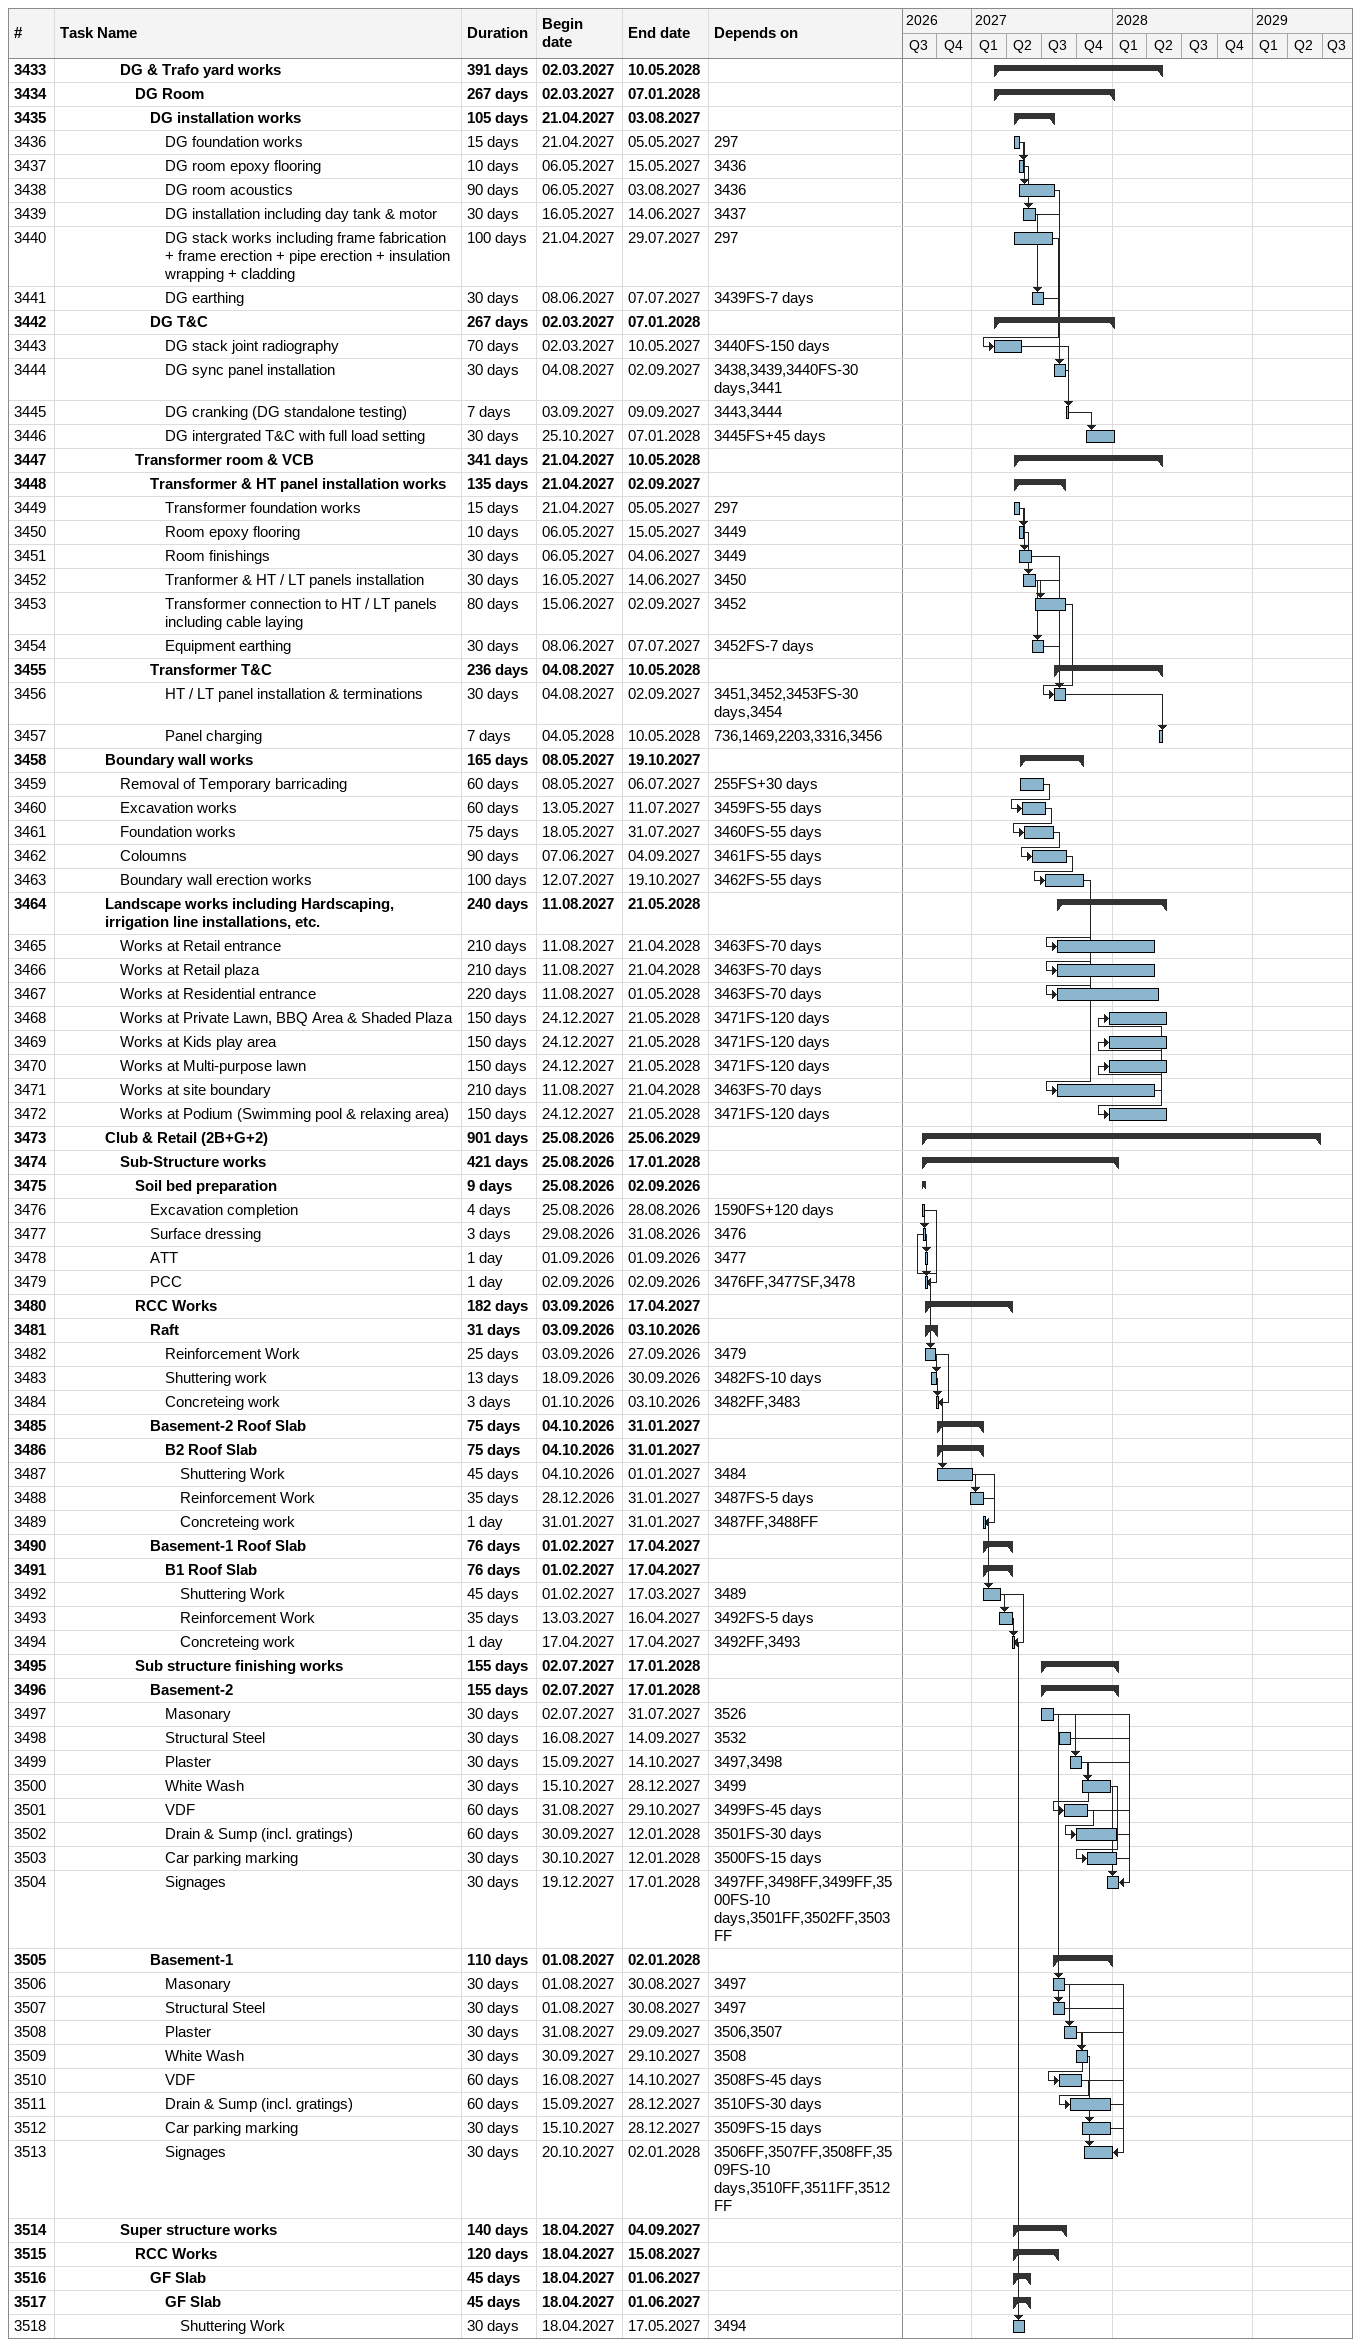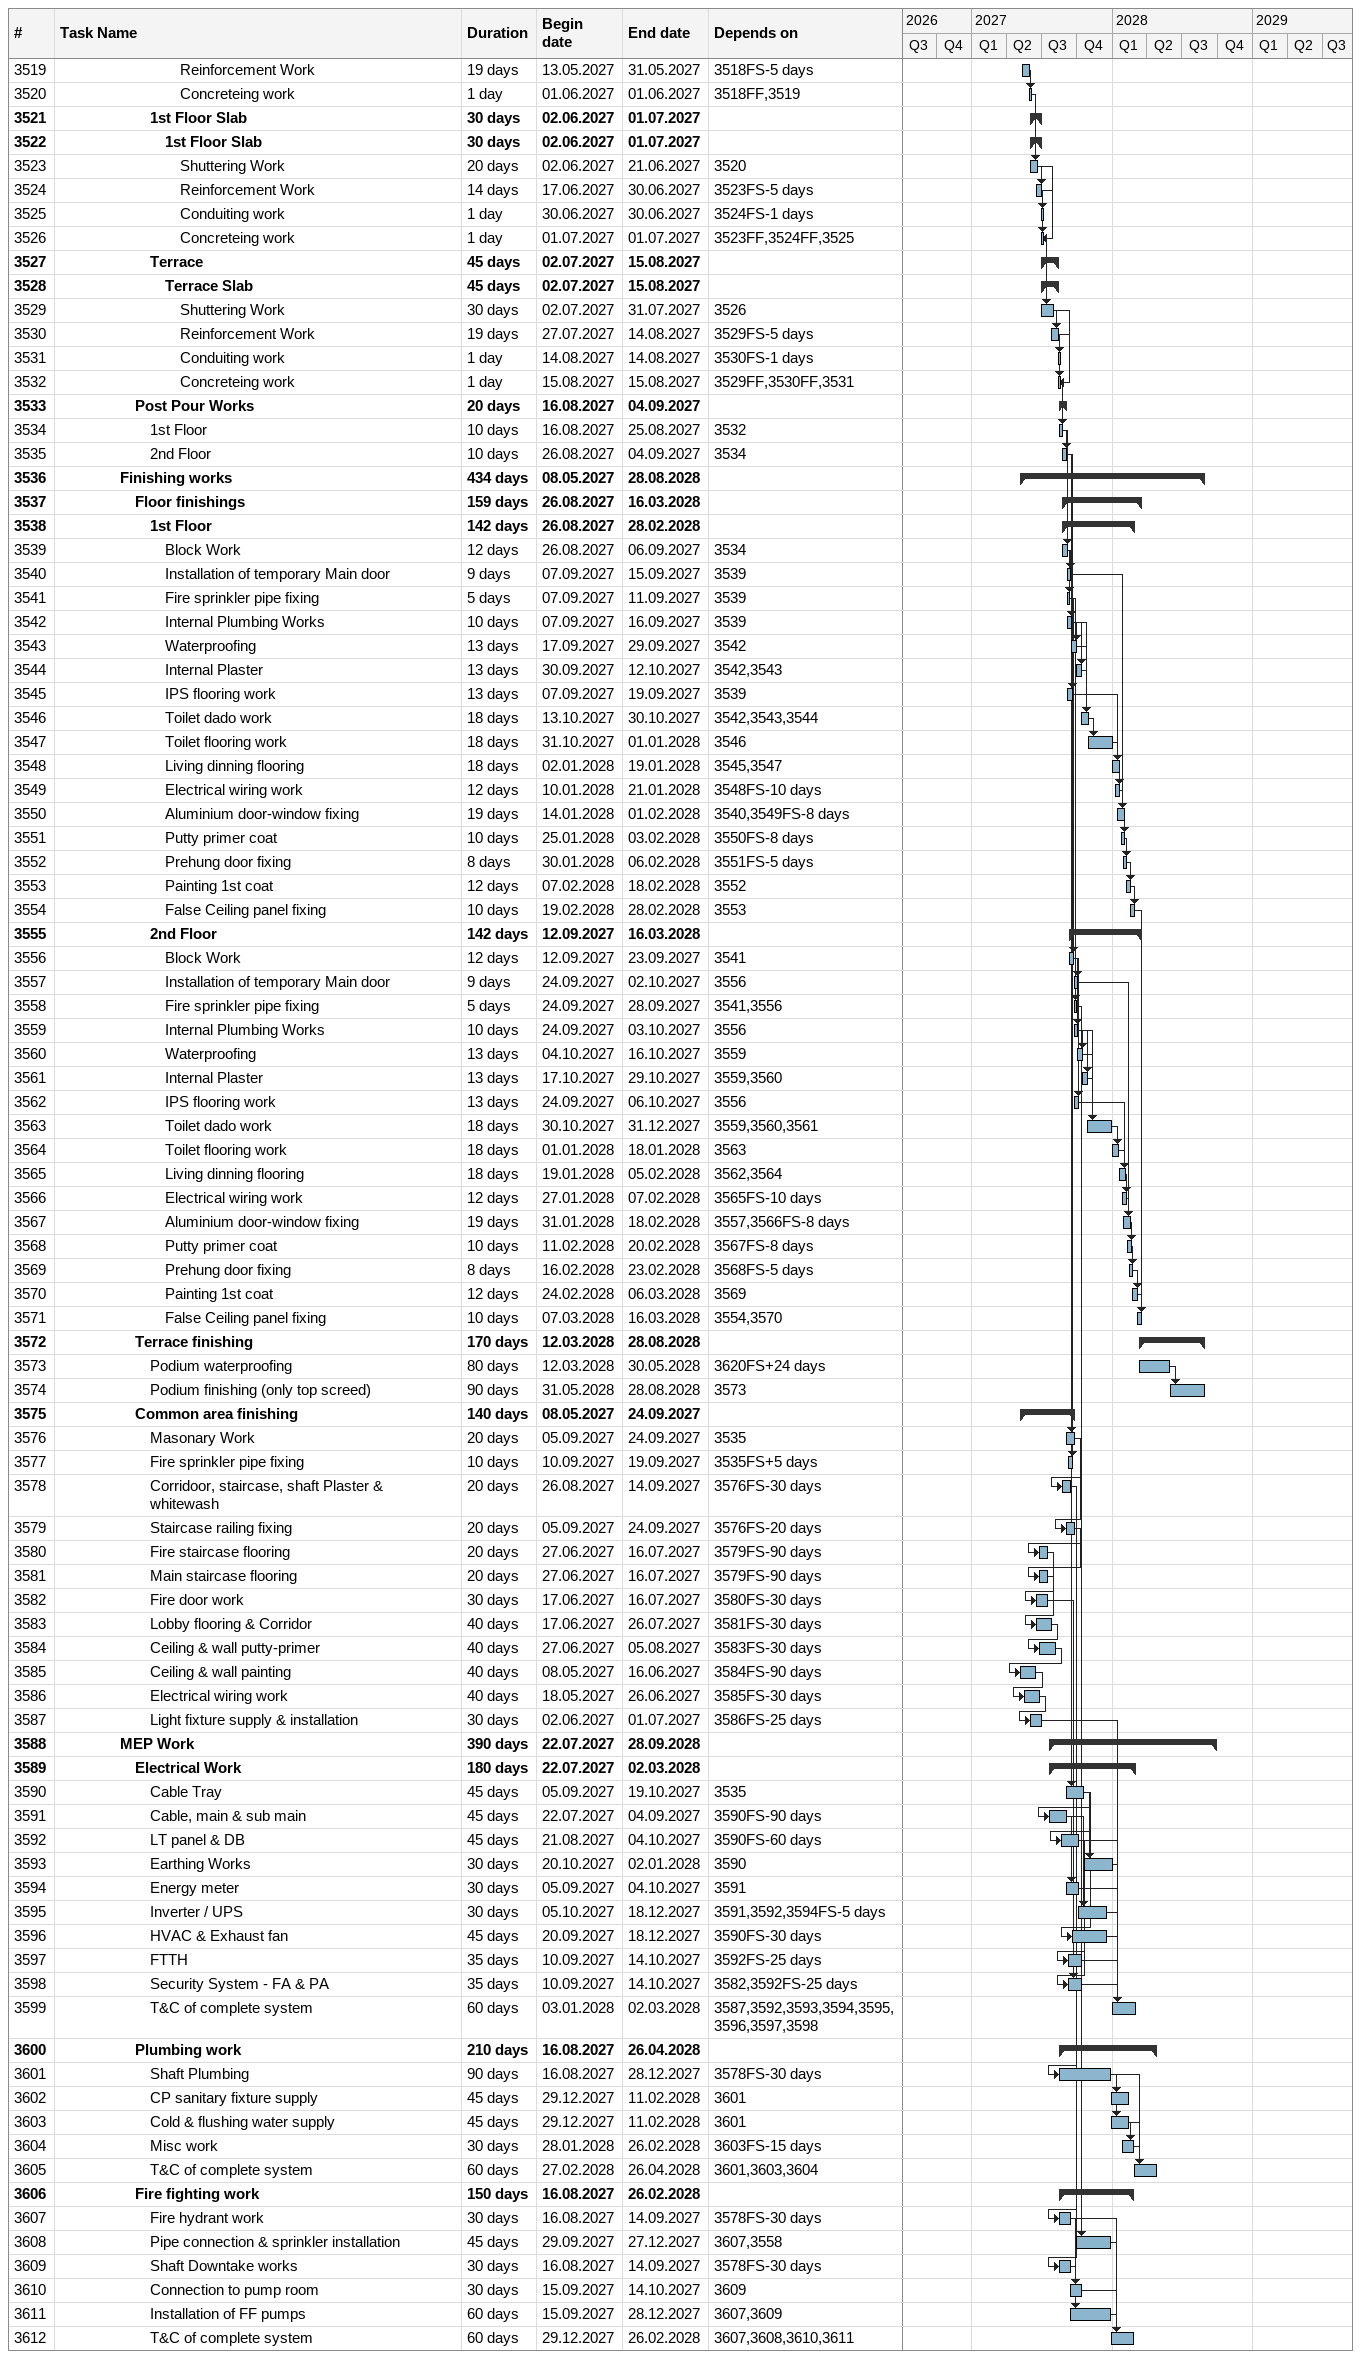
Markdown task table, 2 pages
| ID | Level | Task | Duration | Start | Finish | Predecessors |
|---|---|---|---|---|---|---|
| 3433 | 5 | **DG & Trafo yard works** | 391d | 2027-03-02 | 2028-05-10 |  |
| 3434 | 6 | **DG Room** | 267d | 2027-03-02 | 2028-01-07 |  |
| 3435 | 7 | **DG installation works** | 105d | 2027-04-21 | 2027-08-03 |  |
| 3436 | 8 | DG foundation works | 15d | 2027-04-21 | 2027-05-05 | 297 |
| 3437 | 8 | DG room epoxy flooring | 10d | 2027-05-06 | 2027-05-15 | 3436 |
| 3438 | 8 | DG room acoustics | 90d | 2027-05-06 | 2027-08-03 | 3436 |
| 3439 | 8 | DG installation including day tank & motor | 30d | 2027-05-16 | 2027-06-14 | 3437 |
| 3440 | 8 | DG stack works including frame fabrication + frame erection + pipe erection + insulation wrapping + cladding | 100d | 2027-04-21 | 2027-07-29 | 297 |
| 3441 | 8 | DG earthing | 30d | 2027-06-08 | 2027-07-07 | 3439FS-7d |
| 3442 | 7 | **DG T&C** | 267d | 2027-03-02 | 2028-01-07 |  |
| 3443 | 8 | DG stack joint radiography | 70d | 2027-03-02 | 2027-05-10 | 3440FS-150d |
| 3444 | 8 | DG sync panel installation | 30d | 2027-08-04 | 2027-09-02 | 3438, 3439, 3440FS-30d, 3441 |
| 3445 | 8 | DG cranking (DG standalone testing) | 7d | 2027-09-03 | 2027-09-09 | 3443, 3444 |
| 3446 | 8 | DG intergrated T&C with full load setting | 30d | 2027-10-25 | 2028-01-07 | 3445FS+45d |
| 3447 | 6 | **Transformer room & VCB** | 341d | 2027-04-21 | 2028-05-10 |  |
| 3448 | 7 | **Transformer & HT panel installation works** | 135d | 2027-04-21 | 2027-09-02 |  |
| 3449 | 8 | Transformer foundation works | 15d | 2027-04-21 | 2027-05-05 | 297 |
| 3450 | 8 | Room epoxy flooring | 10d | 2027-05-06 | 2027-05-15 | 3449 |
| 3451 | 8 | Room finishings | 30d | 2027-05-06 | 2027-06-04 | 3449 |
| 3452 | 8 | Tranformer & HT / LT panels installation | 30d | 2027-05-16 | 2027-06-14 | 3450 |
| 3453 | 8 | Transformer connection to HT / LT panels including cable laying | 80d | 2027-06-15 | 2027-09-02 | 3452 |
| 3454 | 8 | Equipment earthing | 30d | 2027-06-08 | 2027-07-07 | 3452FS-7d |
| 3455 | 7 | **Transformer T&C** | 236d | 2027-08-04 | 2028-05-10 |  |
| 3456 | 8 | HT / LT panel installation & terminations | 30d | 2027-08-04 | 2027-09-02 | 3451, 3452, 3453FS-30d, 3454 |
| 3457 | 8 | Panel charging | 7d | 2028-05-04 | 2028-05-10 | 736, 1469, 2203, 3316, 3456 |
| 3458 | 4 | **Boundary wall works** | 165d | 2027-05-08 | 2027-10-19 |  |
| 3459 | 5 | Removal of Temporary barricading | 60d | 2027-05-08 | 2027-07-06 | 255FS+30d |
| 3460 | 5 | Excavation works | 60d | 2027-05-13 | 2027-07-11 | 3459FS-55d |
| 3461 | 5 | Foundation works | 75d | 2027-05-18 | 2027-07-31 | 3460FS-55d |
| 3462 | 5 | Coloumns | 90d | 2027-06-07 | 2027-09-04 | 3461FS-55d |
| 3463 | 5 | Boundary wall erection works | 100d | 2027-07-12 | 2027-10-19 | 3462FS-55d |
| 3464 | 4 | **Landscape works including Hardscaping, irrigation line installations, etc.** | 240d | 2027-08-11 | 2028-05-21 |  |
| 3465 | 5 | Works at Retail entrance | 210d | 2027-08-11 | 2028-04-21 | 3463FS-70d |
| 3466 | 5 | Works at Retail plaza | 210d | 2027-08-11 | 2028-04-21 | 3463FS-70d |
| 3467 | 5 | Works at Residential entrance | 220d | 2027-08-11 | 2028-05-01 | 3463FS-70d |
| 3468 | 5 | Works at Private Lawn, BBQ Area & Shaded Plaza | 150d | 2027-12-24 | 2028-05-21 | 3471FS-120d |
| 3469 | 5 | Works at Kids play area | 150d | 2027-12-24 | 2028-05-21 | 3471FS-120d |
| 3470 | 5 | Works at Multi-purpose lawn | 150d | 2027-12-24 | 2028-05-21 | 3471FS-120d |
| 3471 | 5 | Works at site boundary | 210d | 2027-08-11 | 2028-04-21 | 3463FS-70d |
| 3472 | 5 | Works at Podium (Swimming pool & relaxing area) | 150d | 2027-12-24 | 2028-05-21 | 3471FS-120d |
| 3473 | 4 | **Club & Retail (2B+G+2)** | 901d | 2026-08-25 | 2029-06-25 |  |
| 3474 | 5 | **Sub-Structure works** | 421d | 2026-08-25 | 2028-01-17 |  |
| 3475 | 6 | **Soil bed preparation** | 9d | 2026-08-25 | 2026-09-02 |  |
| 3476 | 7 | Excavation completion | 4d | 2026-08-25 | 2026-08-28 | 1590FS+120d |
| 3477 | 7 | Surface dressing | 3d | 2026-08-29 | 2026-08-31 | 3476 |
| 3478 | 7 | ATT | 1d | 2026-09-01 | 2026-09-01 | 3477 |
| 3479 | 7 | PCC | 1d | 2026-09-02 | 2026-09-02 | 3476FF, 3477SF, 3478 |
| 3480 | 6 | **RCC Works** | 182d | 2026-09-03 | 2027-04-17 |  |
| 3481 | 7 | **Raft** | 31d | 2026-09-03 | 2026-10-03 |  |
| 3482 | 8 | Reinforcement Work | 25d | 2026-09-03 | 2026-09-27 | 3479 |
| 3483 | 8 | Shuttering work | 13d | 2026-09-18 | 2026-09-30 | 3482FS-10d |
| 3484 | 8 | Concreteing work | 3d | 2026-10-01 | 2026-10-03 | 3482FF, 3483 |
| 3485 | 7 | **Basement-2 Roof Slab** | 75d | 2026-10-04 | 2027-01-31 |  |
| 3486 | 8 | **B2 Roof Slab** | 75d | 2026-10-04 | 2027-01-31 |  |
| 3487 | 9 | Shuttering Work | 45d | 2026-10-04 | 2027-01-01 | 3484 |
| 3488 | 9 | Reinforcement Work | 35d | 2026-12-28 | 2027-01-31 | 3487FS-5d |
| 3489 | 9 | Concreteing work | 1d | 2027-01-31 | 2027-01-31 | 3487FF, 3488FF |
| 3490 | 7 | **Basement-1 Roof Slab** | 76d | 2027-02-01 | 2027-04-17 |  |
| 3491 | 8 | **B1 Roof Slab** | 76d | 2027-02-01 | 2027-04-17 |  |
| 3492 | 9 | Shuttering Work | 45d | 2027-02-01 | 2027-03-17 | 3489 |
| 3493 | 9 | Reinforcement Work | 35d | 2027-03-13 | 2027-04-16 | 3492FS-5d |
| 3494 | 9 | Concreteing work | 1d | 2027-04-17 | 2027-04-17 | 3492FF, 3493 |
| 3495 | 6 | **Sub structure finishing works** | 155d | 2027-07-02 | 2028-01-17 |  |
| 3496 | 7 | **Basement-2** | 155d | 2027-07-02 | 2028-01-17 |  |
| 3497 | 8 | Masonary | 30d | 2027-07-02 | 2027-07-31 | 3526 |
| 3498 | 8 | Structural Steel | 30d | 2027-08-16 | 2027-09-14 | 3532 |
| 3499 | 8 | Plaster | 30d | 2027-09-15 | 2027-10-14 | 3497, 3498 |
| 3500 | 8 | White Wash | 30d | 2027-10-15 | 2027-12-28 | 3499 |
| 3501 | 8 | VDF | 60d | 2027-08-31 | 2027-10-29 | 3499FS-45d |
| 3502 | 8 | Drain & Sump (incl. gratings) | 60d | 2027-09-30 | 2028-01-12 | 3501FS-30d |
| 3503 | 8 | Car parking marking | 30d | 2027-10-30 | 2028-01-12 | 3500FS-15d |
| 3504 | 8 | Signages | 30d | 2027-12-19 | 2028-01-17 | 3497FF, 3498FF, 3499FF, 3500FS-10d, 3501FF, 3502FF, 3503FF |
| 3505 | 7 | **Basement-1** | 110d | 2027-08-01 | 2028-01-02 |  |
| 3506 | 8 | Masonary | 30d | 2027-08-01 | 2027-08-30 | 3497 |
| 3507 | 8 | Structural Steel | 30d | 2027-08-01 | 2027-08-30 | 3497 |
| 3508 | 8 | Plaster | 30d | 2027-08-31 | 2027-09-29 | 3506, 3507 |
| 3509 | 8 | White Wash | 30d | 2027-09-30 | 2027-10-29 | 3508 |
| 3510 | 8 | VDF | 60d | 2027-08-16 | 2027-10-14 | 3508FS-45d |
| 3511 | 8 | Drain & Sump (incl. gratings) | 60d | 2027-09-15 | 2027-12-28 | 3510FS-30d |
| 3512 | 8 | Car parking marking | 30d | 2027-10-15 | 2027-12-28 | 3509FS-15d |
| 3513 | 8 | Signages | 30d | 2027-10-20 | 2028-01-02 | 3506FF, 3507FF, 3508FF, 3509FS-10d, 3510FF, 3511FF, 3512FF |
| 3514 | 5 | **Super structure works** | 140d | 2027-04-18 | 2027-09-04 |  |
| 3515 | 6 | **RCC Works** | 120d | 2027-04-18 | 2027-08-15 |  |
| 3516 | 7 | **GF Slab** | 45d | 2027-04-18 | 2027-06-01 |  |
| 3517 | 8 | **GF Slab** | 45d | 2027-04-18 | 2027-06-01 |  |
| 3518 | 9 | Shuttering Work | 30d | 2027-04-18 | 2027-05-17 | 3494 |
| 3519 | 9 | Reinforcement Work | 19d | 2027-05-13 | 2027-05-31 | 3518FS-5d |
| 3520 | 9 | Concreteing work | 1d | 2027-06-01 | 2027-06-01 | 3518FF, 3519 |
| 3521 | 7 | **1st Floor Slab** | 30d | 2027-06-02 | 2027-07-01 |  |
| 3522 | 8 | **1st Floor Slab** | 30d | 2027-06-02 | 2027-07-01 |  |
| 3523 | 9 | Shuttering Work | 20d | 2027-06-02 | 2027-06-21 | 3520 |
| 3524 | 9 | Reinforcement Work | 14d | 2027-06-17 | 2027-06-30 | 3523FS-5d |
| 3525 | 9 | Conduiting work | 1d | 2027-06-30 | 2027-06-30 | 3524FS-1d |
| 3526 | 9 | Concreteing work | 1d | 2027-07-01 | 2027-07-01 | 3523FF, 3524FF, 3525 |
| 3527 | 7 | **Terrace** | 45d | 2027-07-02 | 2027-08-15 |  |
| 3528 | 8 | **Terrace Slab** | 45d | 2027-07-02 | 2027-08-15 |  |
| 3529 | 9 | Shuttering Work | 30d | 2027-07-02 | 2027-07-31 | 3526 |
| 3530 | 9 | Reinforcement Work | 19d | 2027-07-27 | 2027-08-14 | 3529FS-5d |
| 3531 | 9 | Conduiting work | 1d | 2027-08-14 | 2027-08-14 | 3530FS-1d |
| 3532 | 9 | Concreteing work | 1d | 2027-08-15 | 2027-08-15 | 3529FF, 3530FF, 3531 |
| 3533 | 6 | **Post Pour Works** | 20d | 2027-08-16 | 2027-09-04 |  |
| 3534 | 7 | 1st Floor | 10d | 2027-08-16 | 2027-08-25 | 3532 |
| 3535 | 7 | 2nd Floor | 10d | 2027-08-26 | 2027-09-04 | 3534 |
| 3536 | 5 | **Finishing works** | 434d | 2027-05-08 | 2028-08-28 |  |
| 3537 | 6 | **Floor finishings** | 159d | 2027-08-26 | 2028-03-16 |  |
| 3538 | 7 | **1st Floor** | 142d | 2027-08-26 | 2028-02-28 |  |
| 3539 | 8 | Block Work | 12d | 2027-08-26 | 2027-09-06 | 3534 |
| 3540 | 8 | Installation of temporary Main door | 9d | 2027-09-07 | 2027-09-15 | 3539 |
| 3541 | 8 | Fire sprinkler pipe fixing | 5d | 2027-09-07 | 2027-09-11 | 3539 |
| 3542 | 8 | Internal Plumbing Works | 10d | 2027-09-07 | 2027-09-16 | 3539 |
| 3543 | 8 | Waterproofing | 13d | 2027-09-17 | 2027-09-29 | 3542 |
| 3544 | 8 | Internal Plaster | 13d | 2027-09-30 | 2027-10-12 | 3542, 3543 |
| 3545 | 8 | IPS flooring work | 13d | 2027-09-07 | 2027-09-19 | 3539 |
| 3546 | 8 | Toilet dado work | 18d | 2027-10-13 | 2027-10-30 | 3542, 3543, 3544 |
| 3547 | 8 | Toilet flooring work | 18d | 2027-10-31 | 2028-01-01 | 3546 |
| 3548 | 8 | Living dinning flooring | 18d | 2028-01-02 | 2028-01-19 | 3545, 3547 |
| 3549 | 8 | Electrical wiring work | 12d | 2028-01-10 | 2028-01-21 | 3548FS-10d |
| 3550 | 8 | Aluminium door-window fixing | 19d | 2028-01-14 | 2028-02-01 | 3540, 3549FS-8d |
| 3551 | 8 | Putty primer coat | 10d | 2028-01-25 | 2028-02-03 | 3550FS-8d |
| 3552 | 8 | Prehung door fixing | 8d | 2028-01-30 | 2028-02-06 | 3551FS-5d |
| 3553 | 8 | Painting 1st coat | 12d | 2028-02-07 | 2028-02-18 | 3552 |
| 3554 | 8 | False Ceiling panel fixing | 10d | 2028-02-19 | 2028-02-28 | 3553 |
| 3555 | 7 | **2nd Floor** | 142d | 2027-09-12 | 2028-03-16 |  |
| 3556 | 8 | Block Work | 12d | 2027-09-12 | 2027-09-23 | 3541 |
| 3557 | 8 | Installation of temporary Main door | 9d | 2027-09-24 | 2027-10-02 | 3556 |
| 3558 | 8 | Fire sprinkler pipe fixing | 5d | 2027-09-24 | 2027-09-28 | 3541, 3556 |
| 3559 | 8 | Internal Plumbing Works | 10d | 2027-09-24 | 2027-10-03 | 3556 |
| 3560 | 8 | Waterproofing | 13d | 2027-10-04 | 2027-10-16 | 3559 |
| 3561 | 8 | Internal Plaster | 13d | 2027-10-17 | 2027-10-29 | 3559, 3560 |
| 3562 | 8 | IPS flooring work | 13d | 2027-09-24 | 2027-10-06 | 3556 |
| 3563 | 8 | Toilet dado work | 18d | 2027-10-30 | 2027-12-31 | 3559, 3560, 3561 |
| 3564 | 8 | Toilet flooring work | 18d | 2028-01-01 | 2028-01-18 | 3563 |
| 3565 | 8 | Living dinning flooring | 18d | 2028-01-19 | 2028-02-05 | 3562, 3564 |
| 3566 | 8 | Electrical wiring work | 12d | 2028-01-27 | 2028-02-07 | 3565FS-10d |
| 3567 | 8 | Aluminium door-window fixing | 19d | 2028-01-31 | 2028-02-18 | 3557, 3566FS-8d |
| 3568 | 8 | Putty primer coat | 10d | 2028-02-11 | 2028-02-20 | 3567FS-8d |
| 3569 | 8 | Prehung door fixing | 8d | 2028-02-16 | 2028-02-23 | 3568FS-5d |
| 3570 | 8 | Painting 1st coat | 12d | 2028-02-24 | 2028-03-06 | 3569 |
| 3571 | 8 | False Ceiling panel fixing | 10d | 2028-03-07 | 2028-03-16 | 3554, 3570 |
| 3572 | 6 | **Terrace finishing** | 170d | 2028-03-12 | 2028-08-28 |  |
| 3573 | 7 | Podium waterproofing | 80d | 2028-03-12 | 2028-05-30 | 3620FS+24d |
| 3574 | 7 | Podium finishing (only top screed) | 90d | 2028-05-31 | 2028-08-28 | 3573 |
| 3575 | 6 | **Common area finishing** | 140d | 2027-05-08 | 2027-09-24 |  |
| 3576 | 7 | Masonary Work | 20d | 2027-09-05 | 2027-09-24 | 3535 |
| 3577 | 7 | Fire sprinkler pipe fixing | 10d | 2027-09-10 | 2027-09-19 | 3535FS+5d |
| 3578 | 7 | Corridoor, staircase, shaft Plaster & whitewash | 20d | 2027-08-26 | 2027-09-14 | 3576FS-30d |
| 3579 | 7 | Staircase railing fixing | 20d | 2027-09-05 | 2027-09-24 | 3576FS-20d |
| 3580 | 7 | Fire staircase flooring | 20d | 2027-06-27 | 2027-07-16 | 3579FS-90d |
| 3581 | 7 | Main staircase flooring | 20d | 2027-06-27 | 2027-07-16 | 3579FS-90d |
| 3582 | 7 | Fire door work | 30d | 2027-06-17 | 2027-07-16 | 3580FS-30d |
| 3583 | 7 | Lobby flooring & Corridor | 40d | 2027-06-17 | 2027-07-26 | 3581FS-30d |
| 3584 | 7 | Ceiling & wall putty-primer | 40d | 2027-06-27 | 2027-08-05 | 3583FS-30d |
| 3585 | 7 | Ceiling & wall painting | 40d | 2027-05-08 | 2027-06-16 | 3584FS-90d |
| 3586 | 7 | Electrical wiring work | 40d | 2027-05-18 | 2027-06-26 | 3585FS-30d |
| 3587 | 7 | Light fixture supply & installation | 30d | 2027-06-02 | 2027-07-01 | 3586FS-25d |
| 3588 | 5 | **MEP Work** | 390d | 2027-07-22 | 2028-09-28 |  |
| 3589 | 6 | **Electrical Work** | 180d | 2027-07-22 | 2028-03-02 |  |
| 3590 | 7 | Cable Tray | 45d | 2027-09-05 | 2027-10-19 | 3535 |
| 3591 | 7 | Cable, main & sub main | 45d | 2027-07-22 | 2027-09-04 | 3590FS-90d |
| 3592 | 7 | LT panel & DB | 45d | 2027-08-21 | 2027-10-04 | 3590FS-60d |
| 3593 | 7 | Earthing Works | 30d | 2027-10-20 | 2028-01-02 | 3590 |
| 3594 | 7 | Energy meter | 30d | 2027-09-05 | 2027-10-04 | 3591 |
| 3595 | 7 | Inverter / UPS | 30d | 2027-10-05 | 2027-12-18 | 3591, 3592, 3594FS-5d |
| 3596 | 7 | HVAC & Exhaust fan | 45d | 2027-09-20 | 2027-12-18 | 3590FS-30d |
| 3597 | 7 | FTTH | 35d | 2027-09-10 | 2027-10-14 | 3592FS-25d |
| 3598 | 7 | Security System - FA & PA | 35d | 2027-09-10 | 2027-10-14 | 3582, 3592FS-25d |
| 3599 | 7 | T&C of complete system | 60d | 2028-01-03 | 2028-03-02 | 3587, 3592, 3593, 3594, 3595, 3596, 3597, 3598 |
| 3600 | 6 | **Plumbing work** | 210d | 2027-08-16 | 2028-04-26 |  |
| 3601 | 7 | Shaft Plumbing | 90d | 2027-08-16 | 2027-12-28 | 3578FS-30d |
| 3602 | 7 | CP sanitary fixture supply | 45d | 2027-12-29 | 2028-02-11 | 3601 |
| 3603 | 7 | Cold & flushing water supply | 45d | 2027-12-29 | 2028-02-11 | 3601 |
| 3604 | 7 | Misc work | 30d | 2028-01-28 | 2028-02-26 | 3603FS-15d |
| 3605 | 7 | T&C of complete system | 60d | 2028-02-27 | 2028-04-26 | 3601, 3603, 3604 |
| 3606 | 6 | **Fire fighting work** | 150d | 2027-08-16 | 2028-02-26 |  |
| 3607 | 7 | Fire hydrant work | 30d | 2027-08-16 | 2027-09-14 | 3578FS-30d |
| 3608 | 7 | Pipe connection & sprinkler installation | 45d | 2027-09-29 | 2027-12-27 | 3607, 3558 |
| 3609 | 7 | Shaft Downtake works | 30d | 2027-08-16 | 2027-09-14 | 3578FS-30d |
| 3610 | 7 | Connection to pump room | 30d | 2027-09-15 | 2027-10-14 | 3609 |
| 3611 | 7 | Installation of FF pumps | 60d | 2027-09-15 | 2027-12-28 | 3607, 3609 |
| 3612 | 7 | T&C of complete system | 60d | 2027-12-29 | 2028-02-26 | 3607, 3608, 3610, 3611 |
